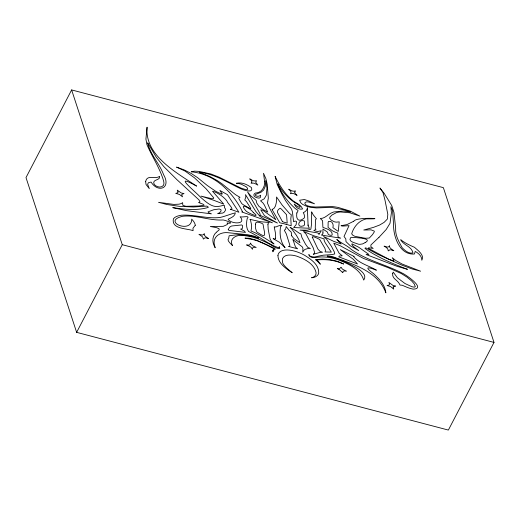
<?xml version="1.0" encoding="UTF-8"?>
<svg xmlns="http://www.w3.org/2000/svg" width="520" height="520" viewBox="0 0 520 520"><rect width="100%" height="100%" fill="white"/><g stroke="black" fill="none" stroke-linecap="round" stroke-linejoin="round"><path stroke-width="0.78" d="M71.63 89.927L26 177.587L76.635 332.351L448.37 430.072L494 342.413L443.365 187.649L71.63 89.927L122.265 244.692L76.635 332.351M379.015 237.296L386.23 229.476L390.032 223.256L391.397 212.803L390.891 206.733L392.606 210.815L393.562 224.347C393.198 236.359 399.678 255.3 414.44 254.014L415.207 251.433C418.529 253.143 421.987 256.236 421.824 260.26C424.827 255.138 417.911 250.445 414.447 247.273C409.617 245.264 404.853 242.944 400.699 239.733C403.41 245.18 411.482 246.305 412.919 252.675L412.613 253.084C408.493 253.754 404.813 250.432 402.142 247.696C398.925 241.748 395.168 235.475 395.662 228.456L393.998 212.615L391.755 205.589L384.118 193.232L379.964 188.032L383.045 192.66L385.053 200.447L387.816 214.305L387.335 219.076L384.104 222.372L379.554 225.076L373.464 227.377L363.772 230.022L371.091 229.859L374.225 231.094L374.335 231.816L372.482 234.656L369.33 238.036L365.372 238.27L354.874 236.314L352.976 235.397L351.683 233.844C353.594 226.954 359.151 220.239 366.509 218.868C390.084 219.089 356.746 216.424 353.853 221.182M378.969 237.341L370.89 244.978L370.916 246.714L373.185 248.443L369.129 247.812L368.433 247.891L368.44 248.358L388.993 259.35L393.79 260.988L393.822 260.189L392.21 257.706L395.863 260.559L402.175 264.069L420.602 271.2L411.976 268.918L401.713 265.064L377.663 254.267L366.204 248.04L365.241 247.884L365.007 248.475C377.812 257.556 392.574 263.582 407.141 269.204L407.472 269.353L397.131 266.351L366.08 254.514L368.888 254.43L358.657 247.214L351.988 243.808L351.845 244.504L353.47 246.597L358.761 250.627L350.324 245.804L345.988 241.599L345.807 238.908L344.026 236.431L349.05 225.654L342.693 226.089L341.01 225.732L346.931 224.608L353.672 221.267M216.444 232.2C212.602 235.346 211.933 241.078 214.019 245.408C214.357 246.272 215.826 249.327 214.988 246.889C211.38 237.79 219.161 232.024 227.396 232.648L247.78 234.728L254.066 236.1L258.615 238.102L251.089 235.969L238.485 234.598L229.125 235.761L228.703 238.362C226.181 240.214 230.997 243.796 232.511 245.642C228.066 237.412 238.999 233.76 245.264 235.761C253.63 236.697 261.579 239.922 268.964 243.822C272.415 245.303 275.873 249.217 279.799 248.313L279.247 246.662L279.272 247.917C268.372 244.732 259.188 236.073 248.586 231.511C245.96 228.059 246.317 222.697 247.182 218.608C250.803 214.916 242.19 217.744 240.117 216.73C247.097 224.848 230.718 224.114 228.118 219.245C230.932 217.867 234.956 216.372 235.365 212.823C230.035 214.214 225.264 216.3 219.843 217.503C206.967 218.966 194.435 214.422 181.636 215.196C178.692 215.631 175.455 216.339 173.433 218.719C171.061 229.255 186.888 228.293 193.083 230.659L192.966 228.267L195.286 225.244M216.671 232.005L219.225 229.808L219.037 228.748L216.658 227.682L210.333 226.499L223.262 226.337L227.103 224.594L227.806 223.464L227.006 223.047C235.794 224.075 226.089 220.461 223.191 219.973C209.528 220.811 196.352 214.773 182.689 216.261C161.252 221.28 191.828 234.462 191.718 219.147L193.388 221.104A16.107 7.586 27.5 0 1 195.286 225.244M365.125 242.619C373.841 238.017 354.263 237.666 351.481 237.308A6.539 3.081 27.5 0 0 350.565 237.764C347.626 241.716 355.635 242.931 358.176 244.12A7.306 3.439 27.5 0 0 359.762 244.348L362.512 243.939L365.021 242.691M272.226 209.456L274.047 208.332L275.502 205.953L276.354 202.352L276.543 196.995L282.217 205.14L289.601 213.551L291.317 214.74L290.803 218.725L291.194 225.784L286.13 224.296M272.012 209.508L279.793 222.781L286.019 224.263M122.265 244.692L494 342.413M292.949 239.668L302.269 246.883L302.939 248.242L302.718 252.226L303.784 250.4L305.11 249.34L307.866 248.534L310.447 248.443L307.879 247.475L305.474 244.127L301.958 237.575L300.918 233.87A6.285 2.958 27.5 0 1 299.247 233.155L292.923 228.833L290.069 227.448L291.187 228.15L296.374 235.261L298.877 239.675L299.962 242.756L293.8 238.524L291.707 235.827M282.522 221.748L287.196 223.125L286.565 214.74L281.502 209.228L280.254 208.208L279.364 208.734A21.587 10.166 27.5 0 0 277.387 211.464L277.413 212.342L282.412 221.54M292.975 239.746L295.516 247.084L297.615 248.807L288.606 246.441L289.764 246.09L289.835 245.161L286.351 234.013L284.343 230.263L285.642 229.099L286.202 226.519L288.834 229.977L291.213 232.122L291.681 235.729M308.087 225.004L308.1 225.472M304.623 224.53L303.856 225.739A9.048 4.264 27.5 0 1 303.245 225.901C296.03 228.319 298.435 218.77 304.05 220.877A0.734 0.345 27.5 0 1 304.356 221.046L304.616 224.029M145.652 181.532L146.035 184.464L149.266 188.611L147.615 184.347L148.395 182.748L151.066 182.052C158.022 193.284 171.587 188.383 163.573 174.636C159.523 163.547 150.059 154.394 147.693 142.779L156.319 157.287L163.91 166.706L176.885 179.634L198.946 199.849L200.011 202.026L198.549 202.534L202.95 204.139L204.172 205.205L198.679 206.011L185.913 206.303L182.819 205.322L182.618 202.612L181.474 203.476L179.056 204.178L173.778 204.419L158.555 202.319L166.972 204.522L179.16 206.317L193.44 206.993L206.752 206.102L207.844 206.589L208.286 207.422C196.859 210.841 184.399 209.306 172.77 207.63L186.355 210.633L211.386 213.85L208.358 212.596L208.078 211.828L213.811 209.729L219.147 208.988L220.916 209.619L221.091 210.931L219.492 212.894L217.783 213.486L222.638 213.083L224.016 212.394C225.472 210.262 226.467 209.865 224.425 207.597C225.667 203.691 222.397 205.933 219.453 206.258C211.906 208.033 205.881 201.662 200.616 197.321C195.306 191.568 171.301 172.029 196.606 186.108C175.702 172.088 144.625 155.317 147.076 127.205L145.925 139.1L146.906 144.566C151.834 156.104 158.919 166.621 162.883 178.568C163.449 180.733 164.678 183.306 163.384 185.439C161.064 188.344 156.227 186.933 154.193 184.405C151.567 178.925 160.505 180.83 159.62 176.358C155.22 179.641 147.043 174.155 145.652 181.532M322.927 232.928C323.557 234.761 319.709 235.118 322.634 235.281L340.665 238.18L338.046 236.944L337.779 233.038A12.701 5.98 27.5 0 1 332.248 230.659L328.068 227.448L328.133 222.358L328.536 221.416C332.345 220.461 333.86 224.653 332.897 227.662L338.286 231.433L339.228 221.858L336.167 222.157L334.204 221.748L331.032 220.006L329.602 218.192L330.005 217.035L331.851 215.098L336.154 212.764A29.848 14.059 27.5 0 1 340.476 211.965L349.85 212.784L359.86 216.099L350.162 211.068L338.104 207.422A40.534 19.091 27.5 0 0 331.851 206.564L315.334 207.031L310.837 206.648L307.756 205.9L305.773 204.847L304.87 203.651L305.11 202.43L306.611 201.851L308.659 201.968L314.49 203.781L309.471 201.221L304.382 199.511L299.65 200.245L300.664 202.65L302.478 204.302L306.377 206.213L310.343 207.324L316.31 207.942L331.448 207.383L344.084 209.872L350.688 212.056L343.486 211.022L333.905 211.933A27.391 12.903 27.5 0 0 332.82 212.322C328.315 213.681 325.182 218.712 320.281 218.484L322.589 220.747L322.901 227.389C326.339 228.67 332.716 230.282 332.215 234.917L331.208 235.385L329.726 235.125A2.6 1.222 27.5 0 1 328.133 234.117L327.438 232.096L322.966 229.041L322.927 232.928M267.937 224.725L268.216 229.476L270.075 238.881L271.596 241.664L273.995 243.984L264.622 237.965L254.969 232.661L250.952 230.978L251.537 228.098L251.466 224.452L250.406 219.707L249.893 219.356L260.559 221.722L269.236 222.502L268.158 223.327L267.937 224.725M312.26 237.114L317.961 249.145L319.982 251.342L322.543 252.258L319.248 252.616L313.261 254.306L314.132 253.597L314.581 252.356L313.274 247.949L305.962 233.955L303.537 231.517L313.644 235.729L324.266 238.901L323.96 239.857L325.033 242.437L331.338 252.135L325.052 251.921L325.488 250.62L324.922 248.319L319.69 239.441L315.081 237.231L313.021 236.724L312.26 237.114M342.732 272.22C344.247 274.644 337.649 267.183 337.259 268.664C340.652 270.764 340.431 264.602 341.933 268.567A4.622 2.178 27.5 0 0 342.94 269.451L346.535 271.187L344.272 270.966A4.394 2.067 27.5 0 0 343.447 271.161L342.732 272.22M275.652 238.186L275.061 239.155L273.143 238.641L279.383 242.229L285.077 247.592C280.325 241.891 279.389 233.727 280.572 226.616C284.694 224.068 277.959 225.719 276.432 226.779A6.675 3.146 27.5 0 1 274.203 226.831L275.373 232.726L275.652 238.186M296.836 212.972C295.769 220.006 299.137 222.56 304.382 217.854C304.668 216.047 304.311 214.175 303.245 212.674C305.279 211.776 307.249 210.1 307.372 207.727L308.106 225.739L309.419 228.274L293.703 227.546L296.108 224.725L296.517 221.436L295.197 221.065L293.547 221.696L292.461 211.978L291.655 209.333L285.486 200.525L281.307 192.946L277.231 184.555L275.113 176.358C279.117 184.802 284.264 193.108 291.356 199.303C294.639 202.858 300.885 204.119 302.478 208.819L302.289 209.118C298.532 209.495 296.361 207.961 294.158 204.029C301.802 210.333 302.25 206.31 294.671 202.553C287.638 197.795 281.866 191.269 277.81 183.82C281.249 193.421 287.664 201.682 295.165 208.462C298.252 210.971 298.916 209.58 296.836 212.972M177.989 191.971L177.925 192.381A4.524 2.132 27.5 0 1 177.437 192.94L175.734 193.356L179.446 194.428L182.533 196.827L181.753 194.948A4.849 2.281 27.5 0 1 181.903 194.357L184.028 193.544L181.903 193.141A4.719 2.223 27.5 0 1 181.006 192.836L177.249 190.125L177.989 191.971M228.228 229.613L228.963 230.373L245.499 232.394L244.238 230.978L240.65 229.099L241.989 228.748L242.489 228.007L242.476 225.531L241.709 224.952L231.543 226.011L229.6 227.201L228.228 229.613M250.738 208.351L249.834 208.429L243.315 204.75A5.083 2.392 27.5 0 1 241.618 203.379L238.823 198.601L239.089 197.672L239.993 197.347L235.508 194.675L222.066 183.859L217.477 180.694L209.944 176.547L199.277 172.256C214.357 173.888 227.103 182.267 240.448 188.611C242.892 189.819 253.89 193.837 251.466 187.577C247.065 184.496 242.034 182 236.366 183.248L237.816 183.456A14.658 6.903 27.5 0 1 241.423 184.256L246.305 186.81L247.598 188.37L247.656 189.345L245.55 189.566L240.955 188.071L219.271 177.249L210.906 173.986L199.03 171.392L194.461 171.151L191.282 171.815C214.409 173.875 232.531 191.815 242.469 211.672L241.806 211.939L272.382 222.8L264.101 219.024L260.078 216.522L255.736 211.341L245.492 194.617L245.83 196.957L244.803 199.999L246.48 201.584L250.738 208.351M250.361 243.678L249.561 244.933A4.426 2.087 27.5 0 1 248.716 245.089L246.545 244.907L250.198 246.636A4.615 2.171 27.5 0 1 251.225 247.559L252.441 249.275L252.824 247.578A4.375 2.061 27.5 0 1 253.494 247.292L256.211 247.448L252.805 245.856A4.231 1.989 27.5 0 1 251.927 245.154L250.315 243.042L250.361 243.678M311.695 212.017L311.402 225.128L310.843 229.19L307.483 230.217L300.014 230.067L317.369 232.85L318.728 233.441L318.942 234.429L321.315 230.711L318.156 231.419A12.519 5.896 27.5 0 1 315.731 231.192L313.827 230.458L315.945 229.463L315.25 228.28L315.419 223.093L315.633 219.394L316.453 218.829L313.216 214.819L311.695 212.017M255.502 224.178L255.424 227.91L256.633 231.77C268.067 240.032 264.297 233.474 263.12 224.556A2.126 1.001 27.5 0 0 262.529 223.724C260.709 222.755 255.183 220.447 255.502 224.178M277.933 255.476C277.953 262.125 283.861 266.909 288.795 270.485C299.507 277.576 281.574 265.856 282.62 261.865A18.766 8.84 27.5 0 1 282.731 258.232C284.55 254.813 289.062 254.82 292.428 255.222A18.922 8.912 27.5 0 1 296.881 256.204C304.688 259.012 314.269 263.861 316.089 272.76C316.329 275.411 313.944 277.349 311.538 277.739C313.697 277.771 316.017 276.868 317.564 275.308A21.47 10.114 27.5 0 0 318.714 273.084C319.098 264.764 310.999 259.266 304.694 255.339A22.087 10.4 27.5 0 0 297.017 251.875L294.106 251.004A22.412 10.556 27.5 0 0 284.141 250.179C281.314 250.562 278.142 252.317 277.933 255.476M264.602 181.545C265.038 186.518 262.243 191.834 257.088 192.836C254.111 192.472 252.428 195.722 255.333 197.08C257.68 198.244 261.313 199.264 260.656 195.228C259.259 196.573 256.308 196.8 255.222 195.019L255.665 194.376L260.995 192.283L263.633 190.014L265.337 186.108L265.649 180.596L266.962 188.188L266.338 195.195L264.212 198.822L260.553 200.817L262.899 202.885L264.361 204.99L267.709 212.108L262.88 209.378L258.863 206.252L256.711 202.943L256.106 200.285L250.738 195.767L247.598 192.01L259.818 213.323L260.228 214.767L259.922 215.261L277.433 223.047L264.505 215.657L260.741 209.775L263.042 210.411L275.821 219.694L269.575 208.162L267.481 203.086L268.314 198.114L267.274 184.607L265.922 178.796L263.523 173.31L264.602 181.545M272.753 250.562L272.916 251.836L273.585 250.347A12.343 5.811 27.5 0 1 274.593 249.529L275.366 249.106L272.948 247.624L257.686 240.617L249.373 238.244L244.972 238.128L254.436 239.928A39.624 18.662 27.5 0 1 257.992 241.137L266.091 244.602L273.851 248.683L272.753 250.562M392.646 273.507C391.8 278.661 397.904 280.176 399.633 284.226C399.698 285.883 402.025 284.668 402.968 285.558C406.263 287.007 409.591 288.49 413.153 289.127C426.868 288.853 405.106 274.209 402.129 273.072C385.554 264.466 366.724 260.449 351.357 249.457C347.029 245.362 341.302 243.373 336.804 239.486L341.231 243.971L333.587 241.312L323.603 236.489L326.43 238.972L331.494 246.409L334.295 251.94L334.711 253.962L332.079 254.586L323.2 255.197L314.281 257.023L310.882 256.568L309.543 255.697L308.945 254.469L308.789 254.956C310.271 258.167 314.6 257.861 317.525 257.218C324.883 256.334 332.319 257.575 339.203 260.202C348.849 264.024 360.288 269.36 363.721 280.065C367.829 274.781 359.411 269.295 355.264 267.033C347.607 262.736 339.547 259.031 330.986 256.978C321.529 255.268 332.28 256.081 334.016 257.166C353.125 264.16 378.105 271.453 385.86 292.819C385.106 284.843 378.989 278.752 373.399 273.579C363.603 266.227 368.069 266.929 376.396 270.179C368.791 265.603 359.164 263.562 353.47 256.353L354.107 256.464L340.34 249.633L353.281 259.285L357.513 263.971L338.806 256.867L339.241 256.029L342.231 255.801L339.112 253.214L333.756 243.139L340.236 245.758L363.454 258.421L388.303 267.709L401.258 273.52L406.998 277.141L411.781 281.079L414.154 283.822L415.324 286.676L414.251 287.177L411.821 286.683L405.009 283.53L397.449 277.849L393.237 272.116L392.646 273.507M253.273 212.511C262.028 218.927 247.754 213.129 245.765 210.704C237.705 201.13 251.68 209.3 253.273 212.511M294.801 192.082L294.794 192.205A4.511 2.126 27.5 0 0 295.022 193.083L295.113 193.252A4.739 2.23 27.5 0 0 295.594 193.915L297.063 195.358L294.053 193.778A4.115 1.937 27.5 0 0 292.721 193.453L290.387 193.687L291.031 192.478A4.439 2.093 27.5 0 0 290.739 191.367A4.849 2.281 27.5 0 0 290.192 190.632L288.717 189.234L291.35 190.625A4.459 2.099 27.5 0 0 292.929 191.094L293.156 191.133A4.862 2.288 27.5 0 0 293.969 191.172L295.522 190.911L294.801 192.082M222.125 193.889L221.669 194.214L215.703 191.282L207.285 185.484L197.451 177.554L191.367 173.556L184.1 169.858L176.534 167.108L185.003 171.041L194.363 177.73L206.011 188.708L213.779 197.925L213.304 198.686L211.906 198.718L200.993 196.118L213.597 200.219L223.782 204.159L212.524 191.237C216.658 192.042 223.743 196.638 226.895 200.941C227.325 203.222 235.326 210.314 230.289 209.203L238.914 212.258L227.468 194.669L219.901 190.463L222.125 193.889M393.153 287.118L393.744 289.133L390.526 286.546L387.029 285.512L389.103 285.006A4.485 2.113 27.5 0 0 389.474 284.466A5.421 2.554 27.5 0 0 389.474 283.861L388.895 282.432L392.788 285.311A5.168 2.431 27.5 0 0 393.998 285.714L395.623 286.084L393.543 286.539A4.524 2.132 27.5 0 0 393.153 287.118M251.869 182.111L251.082 183.268L253.565 183.131A4.271 2.009 27.5 0 1 254.943 183.541L257.868 185.139L255.788 182.436A4.674 2.204 27.5 0 1 255.794 181.844L256.633 180.823L254.078 180.889A4.335 2.041 27.5 0 1 252.681 180.486L249.73 178.874L250.887 179.992A4.973 2.34 27.5 0 1 251.531 180.837L251.784 181.376A4.543 2.139 27.5 0 1 251.869 182.111M343.531 263.978C335.316 260.208 325.858 259.025 316.836 259.974C318.019 260.858 323.628 268.119 317.947 261.722A10.849 5.109 27.5 0 0 316.466 260.5L315.341 259.61L322.361 259.051L329.641 259.565L337.103 261.216L343.531 263.978M204.217 233.889L202.677 235.092L198.913 234.319L202.254 236.626A4.953 2.333 27.5 0 1 202.872 237.452L203.346 239.083L204.912 237.881A4.641 2.184 27.5 0 1 205.985 237.887C213.064 240.065 203.333 236.828 204.217 233.889M389.656 245.96L388.115 247.026A4.271 2.009 27.5 0 1 387.179 247.026L384.091 246.136L385.723 247.111A2.827 1.333 27.5 0 1 386.204 247.462L387.147 248.287A4.758 2.243 27.5 0 1 387.946 249.431L388.271 250.913L389.896 249.841A4.556 2.145 27.5 0 1 390.988 249.873C398.684 252.369 388.265 248.859 389.656 245.96"/></g></svg>
